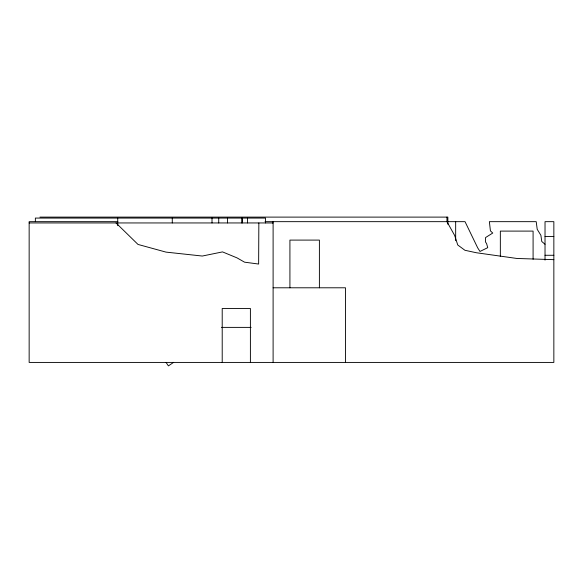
<?xml version="1.0" encoding="UTF-8"?>
<svg xmlns="http://www.w3.org/2000/svg" width="583" height="583" viewBox="0 0 583 583"><rect width="100%" height="100%" fill="white"/><g stroke="black" fill="none" stroke-linecap="round" stroke-linejoin="round"><path stroke-width="0.87" d="M258.845 222.946L258.641 264.048L244.554 262.175L237.033 257.883L222.531 251.9L202.308 256.039L166.017 252.118L138.003 244.437L116.01 222.946M173.661 362.334L168.407 365.891L166.06 362.422M39.921 217.109L447.853 217.109L447.853 224.266M117.861 221.664L29.15 221.664L29.15 362.422L553.85 362.422L553.85 221.664L545.025 221.664L545.025 260.12M265.017 221.664L465.03 221.664L477.681 247.833L479.984 251.455L487.731 247.666L486.616 243.665L485.457 241.887L485.559 237.565L492.752 233.04L490.42 230.868L489.377 221.664L536.207 221.664L537.22 229.345L540.886 235.292L541.767 241.493L545.025 244.27M29.15 222.946L273.106 222.946M545.025 236.487L553.85 236.487M545.025 255.274L553.85 255.274M553.85 259.661L516.91 258.466L476.326 252.738L464.935 250.282L457.75 244.984L454.674 235.496L446.95 221.664L446.95 217.109M273.106 287.791L345.479 287.791L345.479 362.422M221.482 327.384L251.149 327.384M533.088 259.297L533.088 231.101L500.345 231.101L500.345 256.564M455.666 221.664L455.666 240.684M319.397 287.791L319.397 240.094L289.919 240.094L289.919 287.791M273.106 221.664L273.106 362.422M272.545 221.664L272.545 222.946M265.527 222.946L265.527 218.071L35.366 218.071L35.366 221.664M250.399 362.422L250.399 308.48L222.21 308.48L222.21 362.422M247.571 218.071L247.571 222.946M242.448 218.071L242.448 222.946M241.719 218.071L241.719 222.946M227.457 218.071L227.457 222.946M218.727 218.071L218.727 222.946M212.015 218.071L212.015 222.946M172.276 218.071L172.276 222.946M117.73 218.071L117.73 225.657"/></g></svg>
